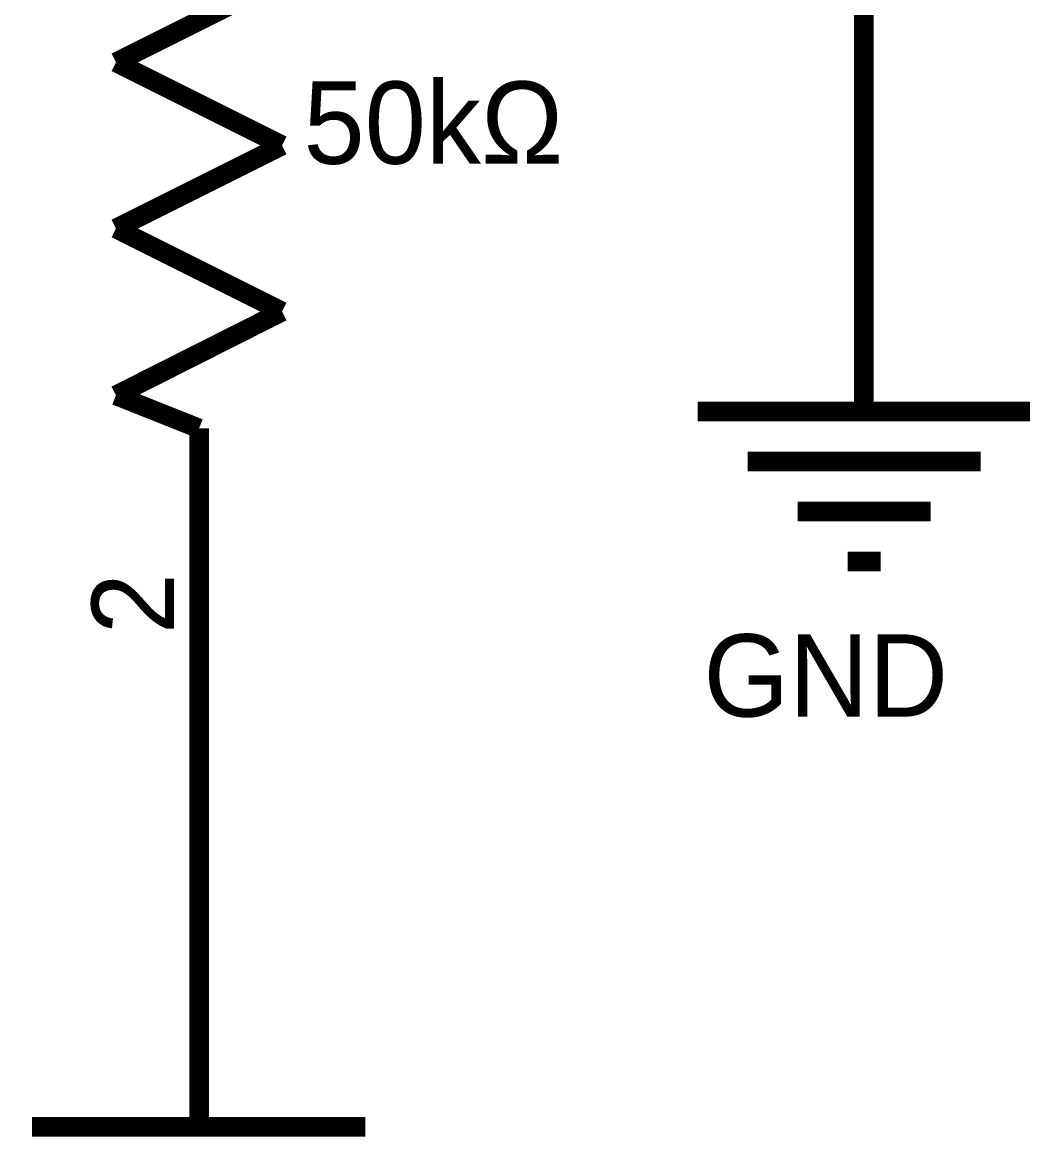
# Model space of a CAD drawing. Header units: inches. Extents: x 0 to 432, y 0 to 280.
# Drawn here: x 261.47 to 277.01, y 118.46 to 135.48 of the extents above; entities that cross this region are included whole.
import ezdxf

# ---------------------------------------------------------------- set-up
doc = ezdxf.new("R2010")
doc.units = ezdxf.units.IN
doc.layers.add('Sheet', color=255, linetype='Continuous')

msp = doc.modelspace()

# ---------------------------------------------------------------- linework, layer by layer
at = {"layer": 'Sheet'}
for points in [[(274.322, 149.852, 0.3, 0.3, 0), (274.322, 132.075, 0.3, 0.3, 0)], [(265.439, 136.14, 0.3, 0.3, 0), (262.901, 134.871, 0.3, 0.3, 0)], [(262.901, 134.871, 0.3, 0.3, 0), (265.439, 133.602, 0.3, 0.3, 0)], [(265.439, 133.602, 0.3, 0.3, 0), (262.901, 132.333, 0.3, 0.3, 0)], [(262.901, 132.333, 0.3, 0.3, 0), (265.439, 131.064, 0.3, 0.3, 0)], [(274.322, 132.075, 0.3, 0.3, 0), (274.322, 129.537, 0.3, 0.3, 0)], [(265.439, 131.064, 0.3, 0.3, 0), (262.901, 129.784, 0.3, 0.3, 0)], [(262.901, 129.784, 0.3, 0.3, 0), (264.17, 129.279, 0.3, 0.3, 0)], [(271.784, 129.537, 0.3, 0.3, 0), (276.861, 129.537, 0.3, 0.3, 0)], [(264.17, 129.279, 0.3, 0.3, 0), (264.17, 124.203, 0.3, 0.3, 0)], [(264.17, 129.279, 0.3, 0.3, 0), (264.17, 128.515, 0.3, 0.3, 0)], [(272.548, 128.773, 0.3, 0.3, 0), (276.108, 128.773, 0.3, 0.3, 0)], [(273.312, 128.01, 0.3, 0.3, 0), (275.344, 128.01, 0.3, 0.3, 0)], [(274.075, 127.246, 0.3, 0.3, 0), (274.581, 127.246, 0.3, 0.3, 0)], [(264.17, 121.159, 0.3, 0.3, 0), (264.17, 124.203, 0.3, 0.3, 0)], [(264.17, 121.159, 0.3, 0.3, 0), (264.17, 118.61, 0.3, 0.3, 0)], [(261.62, 118.61, 0.3, 0.3, 0), (266.708, 118.61, 0.3, 0.3, 0)]]:
    msp.add_lwpolyline(points, format="xyseb", dxfattribs=at)

# ---------------------------------------------------------------- texts
for s, p in [('50kΩ', (265.765, 133.321)), ('GND', (271.874, 124.877))]:
    msp.add_text(s, height=1.2577, dxfattribs=at).set_placement(p)
msp.add_text('2', height=1.258, rotation=90, dxfattribs=at).set_placement((263.788, 126.134))

doc.saveas('drawing.dxf')
